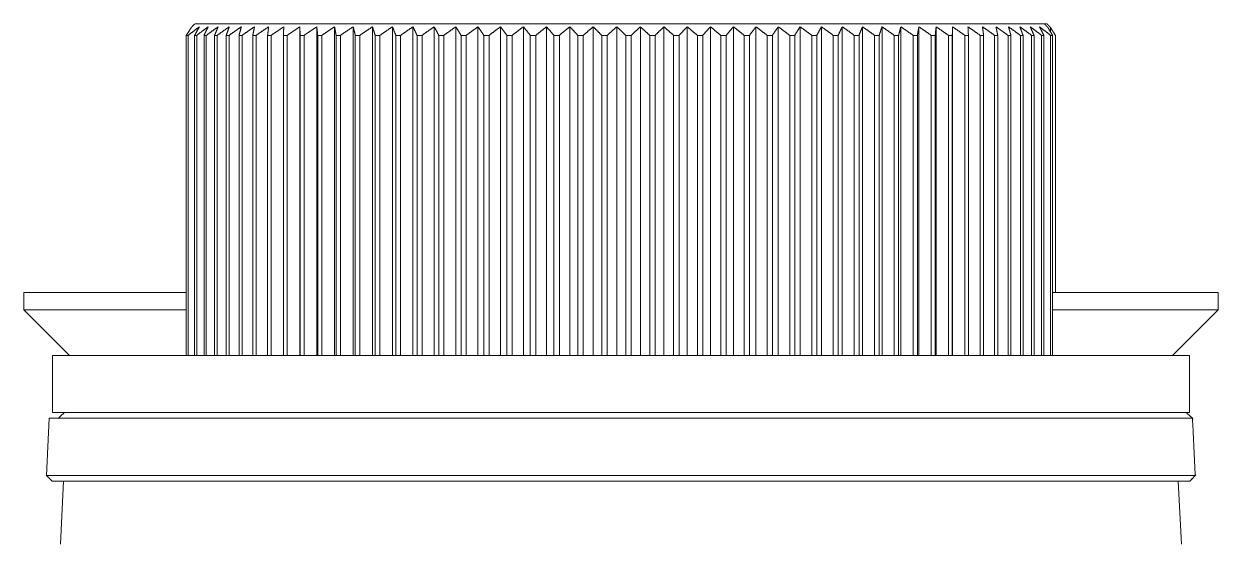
# Paper-space layout 'A3_1' of a CAD drawing. Header units: millimetres. Extents: x 0 to 420, y 0 to 297.
# Drawn here: x 305.41 to 326.31, y 172.37 to 181.47 of the extents above; entities that cross this region are included whole.
import ezdxf

# ---------------------------------------------------------------- set-up
doc = ezdxf.new("R2010")
doc.units = ezdxf.units.MM
doc.layers.add('170', color=7, linetype='Continuous', true_color=0xffffff)

psp = doc.layouts.new('A3_1')

# ---------------------------------------------------------------- linework, layer by layer
at = {"layer": '170', "color": 155, "linetype": 'Continuous', "lineweight": 13}
for p, q in [((308.249, 181.274), (308.249, 175.674)), ((308.281, 175.674), (308.281, 181.274)), ((308.394, 181.274), (308.394, 175.674)), ((308.43, 175.674), (308.43, 181.274)), ((308.559, 181.274), (308.559, 175.674)), ((308.599, 175.674), (308.599, 181.274)), ((308.744, 181.274), (308.744, 175.674)), ((308.789, 175.674), (308.789, 181.274)), ((308.948, 181.274), (308.948, 175.674)), ((308.997, 175.674), (308.997, 181.274)), ((309.171, 181.274), (309.171, 175.674)), ((309.225, 175.674), (309.225, 181.274)), ((309.413, 181.274), (309.413, 175.674)), ((309.471, 175.674), (309.471, 181.274)), ((309.672, 181.274), (309.672, 175.674)), ((309.734, 175.674), (309.734, 181.274)), ((309.948, 181.274), (309.948, 175.674)), ((310.014, 175.674), (310.014, 181.274)), ((310.236, 175.674), (310.236, 181.424)), ((310.241, 181.274), (310.241, 175.674)), ((310.31, 175.674), (310.31, 181.274)), ((310.533, 175.674), (310.533, 181.424)), ((310.548, 181.274), (310.548, 175.674)), ((310.621, 175.674), (310.621, 181.274)), ((310.844, 175.674), (310.844, 181.424)), ((310.871, 181.274), (310.871, 175.674)), ((310.946, 175.674), (310.946, 181.274)), ((311.169, 175.674), (311.169, 181.424)), ((311.207, 181.274), (311.207, 175.674)), ((311.285, 175.674), (311.285, 181.274)), ((311.506, 175.674), (311.506, 181.424)), ((311.555, 181.274), (311.555, 175.674)), ((311.637, 175.674), (311.637, 181.274)), ((311.856, 175.674), (311.856, 181.424)), ((311.916, 181.274), (311.916, 175.674)), ((312, 175.674), (312, 181.274)), ((312.216, 175.674), (312.216, 181.424)), ((312.287, 181.274), (312.287, 175.674)), ((312.374, 175.674), (312.374, 181.274)), ((312.587, 175.674), (312.587, 181.424)), ((312.668, 181.274), (312.668, 175.674)), ((312.757, 175.674), (312.757, 181.274)), ((312.966, 175.674), (312.966, 181.424)), ((313.058, 181.274), (313.058, 175.674)), ((313.148, 175.674), (313.148, 181.274)), ((313.354, 175.674), (313.354, 181.424)), ((313.456, 181.274), (313.456, 175.674)), ((313.548, 175.674), (313.548, 181.274)), ((313.748, 175.674), (313.748, 181.424)), ((313.86, 181.274), (313.86, 175.674)), ((313.953, 175.674), (313.953, 181.274)), ((314.148, 175.674), (314.148, 181.424)), ((314.269, 181.274), (314.269, 175.674)), ((314.364, 175.674), (314.364, 181.274)), ((314.552, 175.674), (314.552, 181.424)), ((314.683, 181.274), (314.683, 175.674)), ((314.778, 175.674), (314.778, 181.274)), ((314.961, 175.674), (314.961, 181.424)), ((315.1, 181.274), (315.1, 175.674)), ((315.196, 175.674), (315.196, 181.274)), ((315.371, 175.674), (315.371, 181.424)), ((315.519, 181.274), (315.519, 175.674)), ((315.615, 175.674), (315.615, 181.274)), ((315.783, 175.674), (315.783, 181.424)), ((315.939, 181.274), (315.939, 175.674)), ((316.036, 175.674), (316.036, 181.274)), ((316.196, 175.674), (316.196, 181.424)), ((316.359, 181.274), (316.359, 175.674)), ((316.455, 175.674), (316.455, 181.274)), ((316.607, 175.674), (316.607, 181.424)), ((316.778, 181.274), (316.778, 175.674)), ((316.873, 175.674), (316.873, 181.274)), ((317.016, 175.674), (317.016, 181.424)), ((317.194, 181.274), (317.194, 175.674)), ((317.288, 175.674), (317.288, 181.274)), ((317.422, 175.674), (317.422, 181.424)), ((317.606, 181.274), (317.606, 175.674)), ((317.7, 175.674), (317.7, 181.274)), ((317.824, 175.674), (317.824, 181.424)), ((318.013, 181.274), (318.013, 175.674)), ((318.106, 175.674), (318.106, 181.274)), ((318.22, 175.674), (318.22, 181.424)), ((318.415, 181.274), (318.415, 175.674)), ((318.506, 175.674), (318.506, 181.274)), ((318.61, 175.674), (318.61, 181.424)), ((318.81, 181.274), (318.81, 175.674)), ((318.899, 175.674), (318.899, 181.274)), ((318.993, 175.674), (318.993, 181.424)), ((319.196, 181.274), (319.196, 175.674)), ((319.283, 175.674), (319.283, 181.274)), ((319.366, 175.674), (319.366, 181.424)), ((319.573, 181.274), (319.573, 175.674)), ((319.658, 175.674), (319.658, 181.274)), ((319.73, 175.674), (319.73, 181.424)), ((319.94, 181.274), (319.94, 175.674)), ((320.023, 175.674), (320.023, 181.274)), ((320.084, 175.674), (320.084, 181.424)), ((320.296, 181.274), (320.296, 175.674)), ((320.376, 175.674), (320.376, 181.274)), ((320.426, 175.674), (320.426, 181.424)), ((320.64, 181.274), (320.64, 175.674)), ((320.717, 175.674), (320.717, 181.274)), ((320.755, 175.674), (320.755, 181.424)), ((320.971, 181.274), (320.971, 175.674)), ((321.044, 175.674), (321.044, 181.274)), ((321.071, 175.674), (321.071, 181.424)), ((321.287, 181.274), (321.287, 175.674)), ((321.358, 175.674), (321.358, 181.274)), ((321.373, 175.674), (321.373, 181.424)), ((321.589, 181.274), (321.589, 175.674)), ((321.656, 175.674), (321.656, 181.274)), ((321.659, 175.674), (321.659, 181.424)), ((321.875, 181.274), (321.875, 175.674)), ((321.938, 175.674), (321.938, 181.274)), ((322.145, 181.274), (322.145, 175.674)), ((322.204, 175.674), (322.204, 181.274)), ((322.397, 181.274), (322.397, 175.674)), ((322.452, 175.674), (322.452, 181.274)), ((322.631, 181.274), (322.631, 175.674)), ((322.682, 175.674), (322.682, 181.274)), ((322.847, 181.274), (322.847, 175.674)), ((322.894, 175.674), (322.894, 181.274)), ((323.043, 181.274), (323.043, 175.674)), ((323.086, 175.674), (323.086, 181.274)), ((323.22, 181.274), (323.22, 175.674)), ((323.258, 175.674), (323.258, 181.274)), ((323.374, 181.337), (323.374, 181.414)), ((323.377, 181.274), (323.377, 175.674)), ((323.41, 175.674), (323.41, 181.274)), ((323.461, 181.274), (323.461, 176.774)), ((305.406, 176.774), (305.406, 176.474)), ((326.309, 176.474), (326.309, 176.774)), ((305.406, 176.474), (306.206, 175.674)), ((325.509, 175.674), (326.309, 176.474)), ((305.905, 175.674), (305.905, 174.674)), ((325.805, 174.674), (325.805, 175.674)), ((305.85, 174.575), (305.802, 173.574)), ((325.858, 174.575), (325.86, 174.575)), ((305.802, 173.574), (305.898, 173.474)), ((325.908, 173.574), (325.906, 173.574)), ((306.098, 173.474), (306.045, 172.374)), ((325.612, 173.474), (325.665, 172.374))]:
    psp.add_line(p, q, dxfattribs=at)
for points, knots in [([(308.397, 181.474), (308.367, 181.444), (308.337, 181.413)], [0, 0, 0.499579, 1, 1]), ([(308.397, 181.474), (309.701, 181.474), (311.788, 181.474), (313.044, 181.474), (315.784, 181.474)], [0, 0, 0.176565, 0.458981, 0.629082, 1, 1]), ([(315.784, 181.474), (318.533, 181.474), (320.942, 181.474), (321.92, 181.474), (323.269, 181.474)], [0, 0, 0.367276, 0.689091, 0.819796, 1, 1]), ([(323.328, 181.414), (323.299, 181.444), (323.269, 181.474)], [0, 0, 0.500256, 1, 1]), ([(323.314, 181.474), (323.344, 181.444), (323.373, 181.414)], [0, 0, 0.499659, 1, 1]), ([(308.337, 181.413), (308.293, 181.344), (308.249, 181.274)], [0, 0, 0.4991, 1, 1]), ([(308.281, 181.274), (308.379, 181.35), (308.478, 181.424)], [0, 0, 0.500176, 1, 1]), ([(308.478, 181.424), (308.436, 181.35), (308.394, 181.274)], [0, 0, 0.498813, 1, 1]), ([(308.43, 181.274), (308.531, 181.35), (308.632, 181.424)], [0, 0, 0.500124, 1, 1]), ([(308.632, 181.424), (308.595, 181.35), (308.559, 181.274)], [0, 0, 0.498719, 1, 1]), ([(308.599, 181.274), (308.703, 181.35), (308.806, 181.424)], [0, 0, 0.500108, 1, 1]), ([(308.806, 181.424), (308.775, 181.35), (308.744, 181.274)], [0, 0, 0.498573, 1, 1]), ([(308.789, 181.274), (308.894, 181.35), (309, 181.424)], [0, 0, 0.500062, 1, 1]), ([(309, 181.424), (308.974, 181.35), (308.948, 181.274)], [0, 0, 0.498485, 1, 1]), ([(308.997, 181.274), (309.104, 181.35), (309.212, 181.424)], [0, 0, 0.500018, 1, 1]), ([(309.212, 181.424), (309.192, 181.35), (309.171, 181.274)], [0, 0, 0.498384, 1, 1]), ([(309.225, 181.274), (309.333, 181.35), (309.442, 181.424)], [0, 0, 0.50001, 1, 1]), ([(309.442, 181.424), (309.428, 181.35), (309.413, 181.274)], [0, 0, 0.498302, 1, 1]), ([(309.471, 181.274), (309.58, 181.35), (309.69, 181.424)], [0, 0, 0.500036, 1, 1]), ([(309.69, 181.424), (309.681, 181.35), (309.672, 181.274)], [0, 0, 0.498243, 1, 1]), ([(309.734, 181.274), (309.844, 181.35), (309.955, 181.424)], [0, 0, 0.499967, 1, 1]), ([(310.014, 181.274), (310.125, 181.35), (310.236, 181.424)], [0, 0, 0.499996, 1, 1]), ([(310.31, 181.274), (310.421, 181.35), (310.533, 181.424)], [0, 0, 0.499963, 1, 1]), ([(310.533, 181.424), (310.541, 181.35), (310.548, 181.274)], [0, 0, 0.498235, 1, 1]), ([(310.621, 181.274), (310.732, 181.35), (310.844, 181.424)], [0, 0, 0.499963, 1, 1]), ([(310.844, 181.424), (310.857, 181.35), (310.871, 181.274)], [0, 0, 0.498288, 1, 1]), ([(310.946, 181.274), (311.057, 181.35), (311.169, 181.424)], [0, 0, 0.499997, 1, 1]), ([(311.169, 181.424), (311.188, 181.35), (311.207, 181.274)], [0, 0, 0.498366, 1, 1]), ([(311.285, 181.274), (311.396, 181.35), (311.506, 181.424)], [0, 0, 0.500001, 1, 1]), ([(311.506, 181.424), (311.531, 181.35), (311.555, 181.274)], [0, 0, 0.498443, 1, 1]), ([(311.637, 181.274), (311.746, 181.35), (311.856, 181.424)], [0, 0, 0.500038, 1, 1]), ([(311.856, 181.424), (311.886, 181.35), (311.916, 181.274)], [0, 0, 0.498599, 1, 1]), ([(312, 181.274), (312.108, 181.35), (312.216, 181.424)], [0, 0, 0.500013, 1, 1]), ([(312.216, 181.424), (312.252, 181.35), (312.287, 181.274)], [0, 0, 0.498695, 1, 1]), ([(312.374, 181.274), (312.48, 181.35), (312.587, 181.424)], [0, 0, 0.500023, 1, 1]), ([(312.587, 181.424), (312.628, 181.35), (312.668, 181.274)], [0, 0, 0.49879, 1, 1]), ([(312.757, 181.274), (312.861, 181.35), (312.966, 181.424)], [0, 0, 0.500067, 1, 1]), ([(312.966, 181.424), (313.012, 181.35), (313.058, 181.274)], [0, 0, 0.498943, 1, 1]), ([(313.148, 181.274), (313.251, 181.35), (313.354, 181.424)], [0, 0, 0.500081, 1, 1]), ([(313.354, 181.424), (313.405, 181.35), (313.456, 181.274)], [0, 0, 0.499031, 1, 1]), ([(313.548, 181.274), (313.648, 181.35), (313.748, 181.424)], [0, 0, 0.500164, 1, 1]), ([(313.748, 181.424), (313.804, 181.35), (313.86, 181.274)], [0, 0, 0.499146, 1, 1]), ([(313.953, 181.274), (314.05, 181.35), (314.148, 181.424)], [0, 0, 0.500152, 1, 1]), ([(314.148, 181.424), (314.209, 181.35), (314.269, 181.274)], [0, 0, 0.499221, 1, 1]), ([(314.364, 181.274), (314.458, 181.35), (314.552, 181.424)], [0, 0, 0.500209, 1, 1]), ([(314.552, 181.424), (314.618, 181.35), (314.683, 181.274)], [0, 0, 0.499356, 1, 1]), ([(314.778, 181.274), (314.869, 181.35), (314.961, 181.424)], [0, 0, 0.500237, 1, 1]), ([(314.961, 181.424), (315.031, 181.35), (315.1, 181.274)], [0, 0, 0.499417, 1, 1]), ([(315.196, 181.274), (315.284, 181.35), (315.371, 181.424)], [0, 0, 0.500304, 1, 1]), ([(315.371, 181.424), (315.446, 181.35), (315.519, 181.274)], [0, 0, 0.499505, 1, 1]), ([(315.615, 181.274), (315.699, 181.35), (315.783, 181.424)], [0, 0, 0.500346, 1, 1]), ([(315.783, 181.424), (315.862, 181.35), (315.939, 181.274)], [0, 0, 0.499585, 1, 1]), ([(316.036, 181.274), (316.116, 181.35), (316.196, 181.424)], [0, 0, 0.50042, 1, 1]), ([(316.196, 181.424), (316.278, 181.35), (316.359, 181.274)], [0, 0, 0.499628, 1, 1]), ([(316.455, 181.274), (316.531, 181.35), (316.607, 181.424)], [0, 0, 0.500506, 1, 1]), ([(316.607, 181.424), (316.693, 181.35), (316.778, 181.274)], [0, 0, 0.499664, 1, 1]), ([(316.873, 181.274), (316.945, 181.35), (317.016, 181.424)], [0, 0, 0.500563, 1, 1]), ([(317.016, 181.424), (317.105, 181.35), (317.194, 181.274)], [0, 0, 0.499729, 1, 1]), ([(317.288, 181.274), (317.355, 181.35), (317.422, 181.424)], [0, 0, 0.500663, 1, 1]), ([(317.422, 181.424), (317.514, 181.35), (317.606, 181.274)], [0, 0, 0.49979, 1, 1]), ([(317.7, 181.274), (317.762, 181.35), (317.824, 181.424)], [0, 0, 0.500771, 1, 1]), ([(317.824, 181.424), (317.919, 181.35), (318.013, 181.274)], [0, 0, 0.499846, 1, 1]), ([(318.106, 181.274), (318.163, 181.35), (318.22, 181.424)], [0, 0, 0.500887, 1, 1]), ([(318.22, 181.424), (318.318, 181.35), (318.415, 181.274)], [0, 0, 0.499866, 1, 1]), ([(318.506, 181.274), (318.558, 181.35), (318.61, 181.424)], [0, 0, 0.500978, 1, 1]), ([(318.61, 181.424), (318.71, 181.35), (318.81, 181.274)], [0, 0, 0.499915, 1, 1]), ([(318.899, 181.274), (318.946, 181.35), (318.993, 181.424)], [0, 0, 0.501139, 1, 1]), ([(318.993, 181.424), (319.094, 181.35), (319.196, 181.274)], [0, 0, 0.499929, 1, 1]), ([(319.283, 181.274), (319.325, 181.35), (319.366, 181.424)], [0, 0, 0.501272, 1, 1]), ([(319.366, 181.424), (319.47, 181.35), (319.573, 181.274)], [0, 0, 0.499907, 1, 1]), ([(319.658, 181.274), (319.694, 181.35), (319.73, 181.424)], [0, 0, 0.501405, 1, 1]), ([(319.73, 181.424), (319.836, 181.35), (319.94, 181.274)], [0, 0, 0.499949, 1, 1]), ([(320.023, 181.274), (320.053, 181.35), (320.084, 181.424)], [0, 0, 0.501535, 1, 1]), ([(320.084, 181.424), (320.19, 181.35), (320.296, 181.274)], [0, 0, 0.499923, 1, 1]), ([(320.376, 181.274), (320.401, 181.35), (320.426, 181.424)], [0, 0, 0.501636, 1, 1]), ([(320.426, 181.424), (320.533, 181.35), (320.64, 181.274)], [0, 0, 0.499961, 1, 1]), ([(320.717, 181.274), (320.736, 181.35), (320.755, 181.424)], [0, 0, 0.501762, 1, 1]), ([(320.755, 181.424), (320.863, 181.35), (320.971, 181.274)], [0, 0, 0.499932, 1, 1]), ([(321.044, 181.274), (321.058, 181.35), (321.071, 181.424)], [0, 0, 0.501847, 1, 1]), ([(321.071, 181.424), (321.179, 181.35), (321.287, 181.274)], [0, 0, 0.499999, 1, 1]), ([(321.358, 181.274), (321.365, 181.35), (321.373, 181.424)], [0, 0, 0.501897, 1, 1]), ([(321.373, 181.424), (321.481, 181.35), (321.589, 181.274)], [0, 0, 0.499967, 1, 1]), ([(321.659, 181.424), (321.767, 181.35), (321.875, 181.274)], [0, 0, 0.499997, 1, 1]), ([(321.93, 181.424), (322.037, 181.35), (322.145, 181.274)], [0, 0, 0.499962, 1, 1]), ([(322.184, 181.424), (322.29, 181.35), (322.397, 181.274)], [0, 0, 0.499957, 1, 1]), ([(322.204, 181.274), (322.194, 181.35), (322.184, 181.424)], [0, 0, 0.501878, 1, 1]), ([(322.42, 181.424), (322.526, 181.35), (322.631, 181.274)], [0, 0, 0.499918, 1, 1]), ([(322.452, 181.274), (322.436, 181.35), (322.42, 181.424)], [0, 0, 0.501806, 1, 1]), ([(322.639, 181.424), (322.743, 181.35), (322.847, 181.274)], [0, 0, 0.499909, 1, 1]), ([(322.682, 181.274), (322.661, 181.35), (322.639, 181.424)], [0, 0, 0.501709, 1, 1]), ([(322.839, 181.424), (322.941, 181.35), (323.043, 181.274)], [0, 0, 0.499899, 1, 1]), ([(322.894, 181.274), (322.866, 181.35), (322.839, 181.424)], [0, 0, 0.501594, 1, 1]), ([(323.02, 181.424), (323.12, 181.35), (323.22, 181.274)], [0, 0, 0.499919, 1, 1]), ([(323.086, 181.274), (323.053, 181.35), (323.02, 181.424)], [0, 0, 0.501467, 1, 1]), ([(323.181, 181.424), (323.279, 181.35), (323.377, 181.274)], [0, 0, 0.499903, 1, 1]), ([(323.258, 181.274), (323.22, 181.35), (323.181, 181.424)], [0, 0, 0.501333, 1, 1]), ([(323.41, 181.274), (323.369, 181.345), (323.328, 181.414)], [0, 0, 0.50112, 1, 1]), ([(323.374, 181.414), (323.417, 181.344), (323.461, 181.274)], [0, 0, 0.499031, 1, 1]), ([(305.406, 176.774), (305.507, 176.774), (306.269, 176.774), (306.866, 176.774), (308.249, 176.774)], [0, 0, 0.035661, 0.303437, 0.513396, 1, 1]), ([(324.776, 176.774), (325.4, 176.774), (326.201, 176.774), (326.309, 176.774)], [0, 0, 0.407293, 0.930132, 1, 1]), ([(308.249, 176.474), (307.545, 176.474), (306.269, 176.474), (305.803, 176.474), (305.406, 176.474)], [0, 0, 0.247823, 0.696563, 0.860322, 1, 1]), ([(326.309, 176.474), (326.201, 176.474), (325.4, 176.474), (324.776, 176.474)], [0, 0, 0.069868, 0.592707, 1, 1]), ([(305.905, 175.674), (306.387, 175.674), (306.977, 175.674), (308.787, 175.674), (311.281, 175.674), (314.218, 175.674), (315.765, 175.674)], [0, 0, 0.048817, 0.108732, 0.292327, 0.545291, 0.843149, 1, 1]), ([(315.765, 175.674), (318.587, 175.674), (321.186, 175.674), (323.348, 175.674), (324.896, 175.674), (325.703, 175.674), (325.805, 175.674)], [0, 0, 0.281115, 0.539932, 0.755245, 0.909409, 0.989791, 1, 1]), ([(325.86, 174.575), (325.535, 174.575), (324.537, 174.575), (322.865, 174.575), (320.668, 174.575), (318.208, 174.575), (315.764, 174.575), (313.117, 174.575), (310.493, 174.575), (309.301, 174.575), (307.368, 174.575), (306.686, 174.575), (305.937, 174.575), (305.851, 174.575)], [0, 0, 0.016232, 0.066099, 0.149669, 0.259452, 0.382389, 0.504551, 0.636849, 0.768003, 0.827579, 0.924156, 0.958245, 0.995684, 1, 1]), ([(315.765, 174.674), (312.712, 174.674), (309.963, 174.674), (307.784, 174.674), (306.387, 174.674), (305.905, 174.674)], [0, 0, 0.30966, 0.588464, 0.809432, 0.951183, 1, 1]), ([(325.805, 174.674), (325.703, 174.674), (324.896, 174.674), (323.348, 174.674), (321.186, 174.674), (319.928, 174.674), (317.19, 174.674), (315.765, 174.674)], [0, 0, 0.010209, 0.090591, 0.244755, 0.460068, 0.585301, 0.858074, 1, 1]), ([(305.802, 173.574), (305.889, 173.574), (306.642, 173.574), (307.327, 173.574), (309.269, 173.574), (311.761, 173.574), (313.104, 173.574), (315.764, 173.574), (316.974, 173.574), (319.47, 173.574), (321.846, 173.574), (323.818, 173.574), (325.168, 173.574), (325.824, 173.574), (325.908, 173.574)], [0, 0, 0.004315, 0.041755, 0.075844, 0.17242, 0.296349, 0.363151, 0.49545, 0.555661, 0.679813, 0.797982, 0.896034, 0.963216, 0.995817, 1, 1]), ([(325.813, 173.474), (325.689, 173.474), (324.793, 173.474), (323.108, 173.474), (322.013, 173.474), (319.441, 173.474), (316.552, 173.474), (313.602, 173.474), (310.85, 173.474), (308.541, 173.474), (306.878, 173.474), (306.008, 173.474), (305.898, 173.474)], [0, 0, 0.00623, 0.051206, 0.135828, 0.190791, 0.319945, 0.465005, 0.613155, 0.751307, 0.867259, 0.950764, 0.994447, 1, 1])]:
    psp.add_open_spline(points, degree=1, knots=knots, dxfattribs=at)
for points in [[(323.274, 181.474), (323.314, 181.474)], [(308.249, 181.274), (308.281, 181.274)], [(308.394, 181.274), (308.43, 181.274)], [(308.559, 181.274), (308.599, 181.274)], [(308.744, 181.274), (308.789, 181.274)], [(308.948, 181.274), (308.997, 181.274)], [(309.171, 181.274), (309.225, 181.274)], [(309.413, 181.274), (309.471, 181.274)], [(309.672, 181.274), (309.734, 181.274)], [(309.955, 181.424), (309.948, 181.274)], [(309.948, 181.274), (310.014, 181.274)], [(310.236, 181.424), (310.241, 181.274)], [(310.241, 181.274), (310.31, 181.274)], [(310.548, 181.274), (310.621, 181.274)], [(310.871, 181.274), (310.946, 181.274)], [(311.207, 181.274), (311.285, 181.274)], [(311.555, 181.274), (311.637, 181.274)], [(311.916, 181.274), (312, 181.274)], [(312.287, 181.274), (312.374, 181.274)], [(312.668, 181.274), (312.757, 181.274)], [(313.058, 181.274), (313.148, 181.274)], [(313.456, 181.274), (313.548, 181.274)], [(313.86, 181.274), (313.953, 181.274)], [(314.269, 181.274), (314.364, 181.274)], [(314.683, 181.274), (314.778, 181.274)], [(315.1, 181.274), (315.196, 181.274)], [(315.519, 181.274), (315.615, 181.274)], [(315.939, 181.274), (316.036, 181.274)], [(316.359, 181.274), (316.455, 181.274)], [(316.778, 181.274), (316.873, 181.274)], [(317.194, 181.274), (317.288, 181.274)], [(317.606, 181.274), (317.7, 181.274)], [(318.013, 181.274), (318.106, 181.274)], [(318.415, 181.274), (318.506, 181.274)], [(318.81, 181.274), (318.899, 181.274)], [(319.196, 181.274), (319.283, 181.274)], [(319.573, 181.274), (319.658, 181.274)], [(319.94, 181.274), (320.023, 181.274)], [(320.296, 181.274), (320.376, 181.274)], [(320.64, 181.274), (320.717, 181.274)], [(320.971, 181.274), (321.044, 181.274)], [(321.287, 181.274), (321.358, 181.274)], [(321.589, 181.274), (321.656, 181.274)], [(321.656, 181.274), (321.659, 181.424)], [(321.875, 181.274), (321.938, 181.274)], [(321.938, 181.274), (321.93, 181.424)], [(322.145, 181.274), (322.204, 181.274)], [(322.397, 181.274), (322.452, 181.274)], [(322.631, 181.274), (322.682, 181.274)], [(322.847, 181.274), (322.894, 181.274)], [(323.043, 181.274), (323.086, 181.274)], [(323.22, 181.274), (323.258, 181.274)], [(323.377, 181.274), (323.41, 181.274)], [(323.41, 176.774), (324.776, 176.774)], [(324.776, 176.474), (323.41, 176.474)], [(306.111, 174.674), (306.007, 174.574)], [(325.869, 174.565), (325.754, 174.674)], [(325.86, 174.575), (325.755, 174.674)], [(325.908, 173.574), (325.86, 174.575)], [(325.812, 173.474), (325.916, 173.584)], [(325.813, 173.474), (325.908, 173.574)]]:
    psp.add_open_spline(points, degree=1, dxfattribs=at)

doc.saveas('drawing.dxf')
